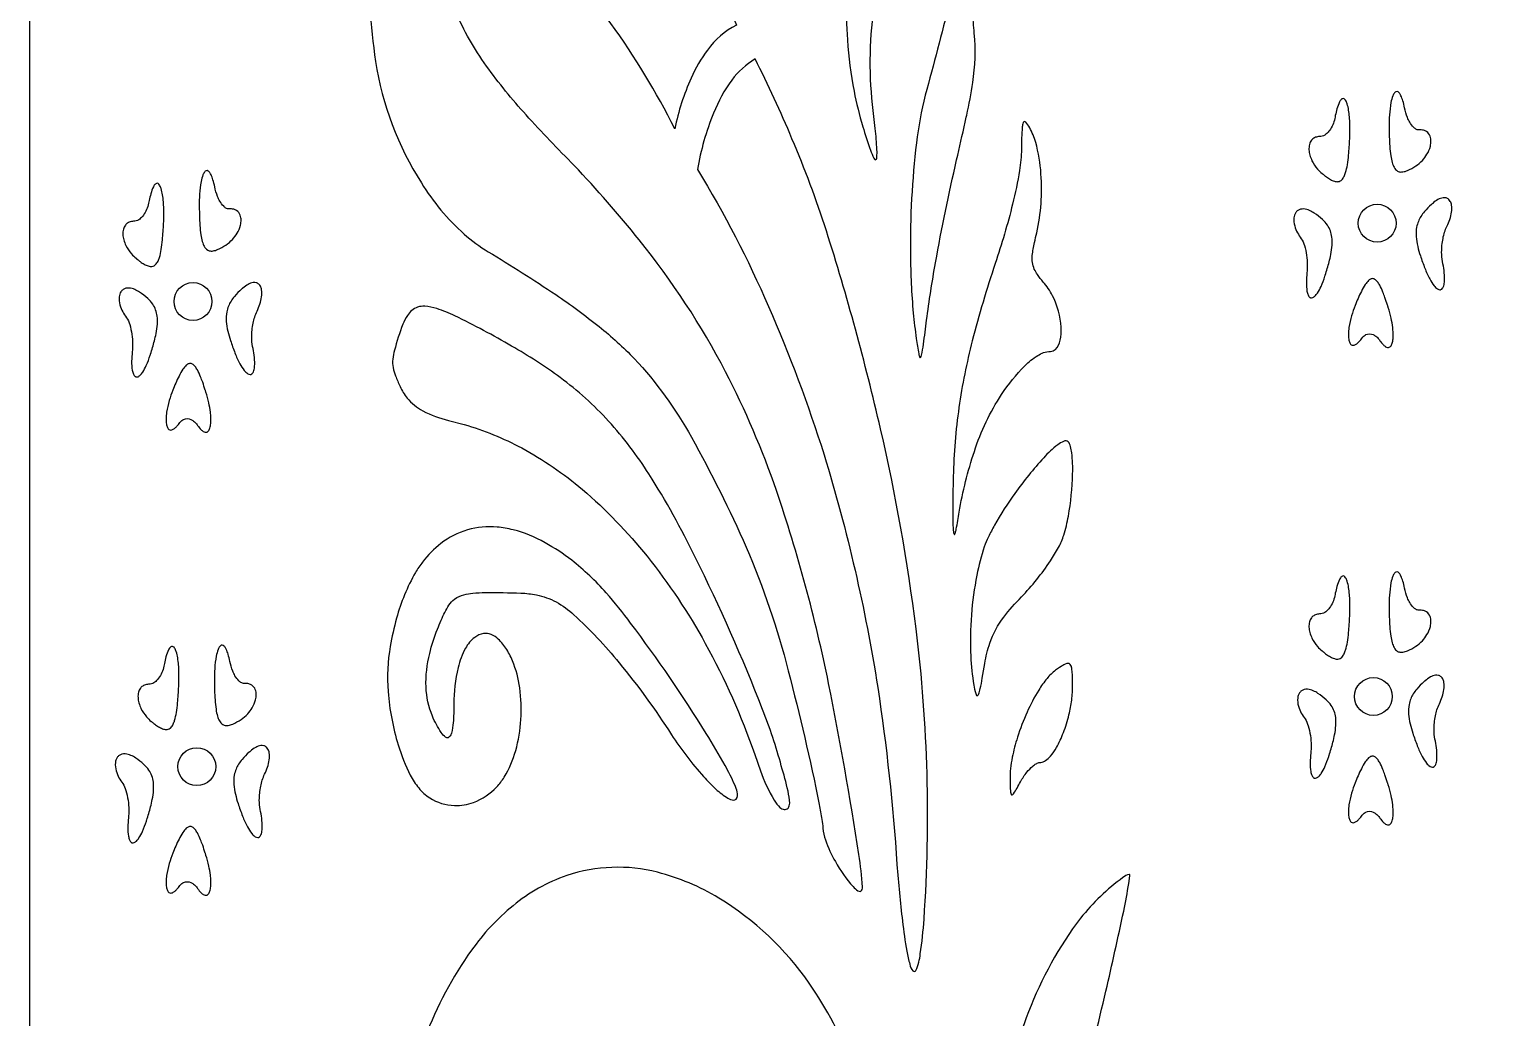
# Model space of a CAD drawing. Header units: millimetres. Extents: x 0 to 1000, y 0 to 2000.
# Drawn here: x 0 to 490, y 782.6 to 1111.4 of the extents above; entities that cross this region are included whole.
import ezdxf

# ---------------------------------------------------------------- set-up
doc = ezdxf.new("R2010")
doc.units = ezdxf.units.MM
doc.layers.add('Layer_1', color=70, linetype='Continuous')

msp = doc.modelspace()

# ---------------------------------------------------------------- linework, layer by layer
at = {"layer": 'Layer_1'}
msp.add_lwpolyline([(500, 0), (1000, 0), (1000, 2000), (500, 2000), (0, 2000), (0, 0)], close=True, dxfattribs=at)
for points in [[(144.06, 1189.39, -0.088895), (128.86, 1294.88, -0.031216), (133.04, 1336.38, -0.042227), (143.63, 1377.94, -0.039477), (155.32, 1404.41, -0.04925), (168.68, 1424.11, -0.028509), (175.97, 1431.86, -0.056392), (188.09, 1440.8), (188.31, 1440.37, 0.047523), (173.19, 1381.55, 0.042107), (168.32, 1316.17, 0.047214), (173.4, 1252.36, 0.051657), (186.7, 1202.71, 0.025078), (194.74, 1184.17, 0.028862), (204.05, 1167.91, -0.056942), (235.32, 1112.84, 0.113857), (225.66, 1104.51, 0.060058), (220.26, 1095.19, 0.0545), (214.81, 1078.33, 0.039583), (193.52, 1113.39, 0.029286), (178.72, 1131.44, -0.066303), (158.21, 1158.39, -0.047569)], [(311.96, 1082.81, 0.016955), (314, 1093.71, 0.058933), (314.51, 1110.09, 0.011971), (313.77, 1117.23, 0.002283), (310.9, 1138.79), (306.26, 1120.24, -0.004561), (298.17, 1089.51, 0.032105), (295.25, 1073.65, 0.032667), (293.24, 1036.49, 0.021549), (294.19, 1017, 0.012603), (295.2, 1008.48, 0.017823), (296, 1003.41, 0.042796), (296.33, 1002.24, 0.516301), (296.64, 1002.22, 0.076446), (296.92, 1002.96, 0.022077), (297.58, 1006.61, 0.005928), (298.64, 1014.61, -0.013446), (301.6, 1033.73, -0.012915), (308.61, 1067.93, 0.001934), (311.46, 1080.49, 0.000032)], [(241.51, 1101.6, 0.084716), (233.75, 1094.53, 0.059192), (227.72, 1083.52, 0.057053), (222.36, 1064.72, -0.034838), (246, 1019.19, -0.026552), (264.49, 969.86, -0.035383), (282.36, 892.43, -0.020903), (288.76, 833.51, 0.008513), (290.57, 814.67, 0.011248), (292.03, 804.67, 0.028578), (293.05, 800.32, 0.133304), (294.06, 798.11, 0.401487), (295.01, 798.16), (295.06, 798.24, 0.078294), (296.53, 803.81, 0.022584), (297.76, 815.34, 0.048834), (295.1, 911.96, 0.026342), (283.29, 978.46, 0.019817), (265.27, 1044.38, 0.022182), (253.82, 1075, 0.018339)], [(430.49, 1063.24, 0.042238), (430.69, 1063.08, 0.006861), (431.7, 1062.3, 0.031859), (433.03, 1061.44, 0.059579), (434.34, 1060.86, 0.103765), (435.54, 1060.72, 0.10879), (436.32, 1060.96, 0.056634), (436.79, 1061.3, 0.085792), (437.61, 1062.48, 0.04246), (438.09, 1063.73, 0.03427), (438.68, 1066.35, 0.017922), (439.08, 1069.56, 0.012139), (439.46, 1075.01, 0.020155), (439.51, 1079.93, 0.033254), (439.1, 1084.52, 0.036316), (438.62, 1086.61, 0.057031), (438.09, 1087.79, 0.099605), (437.64, 1088.26, 0.242127), (437.04, 1088.33, 0.078306), (436.73, 1088.12, 0.103568), (436.07, 1087.23, 0.051956), (435.2, 1084.91, 0.017994), (434.67, 1082.68, 0.003662), (434.48, 1081.72, -0.109523), (432.72, 1077.73, -0.050835), (431.82, 1076.73, -0.038069), (431.19, 1076.24, -0.144603), (429.42, 1075.73, 0.076481), (428.03, 1075.47, 0.095384), (426.96, 1074.75, 0.05498), (426.72, 1074.47, 0.097739), (426.07, 1073.11, 0.078518), (425.9, 1071.36, 0.058011), (426.2, 1069.54, 0.049878), (426.89, 1067.7, 0.067216), (428.77, 1064.88, 0.047121), (430.29, 1063.41, 0.038354)], [(452.59, 1078.4, 0.003253), (452.64, 1075.68, 0.008435), (452.79, 1072.48, 0.019316), (453.12, 1069.34, 0.031207), (453.6, 1067.06, 0.05063), (454.23, 1065.49, 0.053508), (454.72, 1064.79, 0.075922), (455.39, 1064.24, 0.064269), (455.87, 1064.04, 0.115785), (457.16, 1063.97, 0.064739), (458.7, 1064.43, 0.042017), (461.44, 1065.93, 0.058412), (463.66, 1067.79, 0.051084), (465.18, 1069.82, 0.076814), (466.3, 1072.5, 0.067461), (466.5, 1074.29, 0.028547), (466.44, 1075.01, 0.062626), (466.2, 1075.88, 0.154826), (465.03, 1077.37, 0.100811), (464.04, 1077.81, 0.072514), (462.49, 1077.94, -0.13496), (461.43, 1078.23, -0.075147), (460.72, 1078.8, -0.064024), (459.43, 1080.5, -0.037081), (458.68, 1082.06, -0.048426), (457.74, 1085.29, 0.023121), (457.14, 1087.64, 0.047414), (456.5, 1089.3, 0.021174), (456.23, 1089.82, 0.037552), (455.99, 1090.16, 0.08105), (455.54, 1090.56, 0.234329), (454.85, 1090.63, 0.124177), (454.39, 1090.28, 0.076339), (453.81, 1089.23, 0.045949), (453.19, 1087.03, 0.031898), (452.69, 1082.91, 0.01947), (452.58, 1078.86, 0.000845)], [(307.63, 943.83, 0.124312), (307.77, 943.38, 0.480323), (308.01, 943.44, -0.043079), (308.2, 943.96, 0.037132), (308.49, 945.09, 0.013434), (309.45, 950.76, -0.036436), (314.52, 970.95, -0.068786), (323.59, 989.95, -0.046813), (331.3, 999.44, -0.053022), (335.62, 1002.87, -0.042651), (337.55, 1003.84, -0.088769), (339.84, 1004.24, 0.140243), (341.49, 1004.89, 0.146086), (343.11, 1007.93, 0.071069), (343.41, 1012.25, 0.101033), (340.56, 1022.78, 0.061538), (337.44, 1027.32, -0.01615), (335.53, 1029.78, -0.039577), (334.48, 1031.58, -0.125126), (333.8, 1036.12, -0.028856), (334.55, 1040.47, -0.007082), (335.3, 1043.71, 0.072729), (336.69, 1063.27, 0.052752), (334.93, 1073.78, 0.050375), (332.96, 1078.64, 0.043201), (331.67, 1080.51, 0.140811), (331.22, 1080.73, 0.225133), (330.77, 1080.36, 0.045999), (330.44, 1078.91, 0.019925), (330.2, 1071.59, -0.03502), (329.56, 1064.42, -0.023706), (327.25, 1053.23, -0.019938), (321.45, 1033.46, 0.017567), (313.83, 1007.75, 0.027422), (309.39, 985.6, 0.030455), (307.5, 962.67, 0.005643), (307.34, 950.71, 0.006676), (307.41, 946.22, 0.018015), (307.56, 944.24, -0.002599)], [(56.53, 1052.11, 0.003253), (56.58, 1049.39, 0.008435), (56.73, 1046.18, 0.019316), (57.06, 1043.04, 0.031207), (57.54, 1040.77, 0.05063), (58.17, 1039.2, 0.053508), (58.66, 1038.5, 0.075922), (59.33, 1037.95, 0.064269), (59.81, 1037.75, 0.115785), (61.1, 1037.68, 0.064739), (62.64, 1038.14, 0.042017), (65.38, 1039.63, 0.058412), (67.6, 1041.5, 0.051084), (69.12, 1043.53, 0.076814), (70.24, 1046.21, 0.067461), (70.44, 1047.99, 0.028547), (70.38, 1048.71, 0.062626), (70.14, 1049.59, 0.154826), (68.97, 1051.07, 0.100811), (67.98, 1051.51, 0.072514), (66.43, 1051.64, -0.13496), (65.37, 1051.94, -0.075147), (64.66, 1052.51, -0.064024), (63.37, 1054.21, -0.037081), (62.62, 1055.77, -0.048426), (61.68, 1058.99, 0.023121), (61.08, 1061.35, 0.047414), (60.44, 1063.01, 0.021174), (60.17, 1063.52, 0.037552), (59.93, 1063.87, 0.08105), (59.48, 1064.26, 0.234329), (58.79, 1064.33, 0.124177), (58.33, 1063.98, 0.076339), (57.75, 1062.94, 0.045949), (57.13, 1060.73, 0.031898), (56.63, 1056.61, 0.01947), (56.52, 1052.56, 0.000845)], [(35.69, 1035.04, 0.042238), (35.89, 1034.88, 0.006861), (36.9, 1034.1, 0.031859), (38.23, 1033.24, 0.059579), (39.54, 1032.66, 0.103765), (40.74, 1032.52, 0.10879), (41.52, 1032.76, 0.056634), (41.99, 1033.1, 0.085792), (42.81, 1034.28, 0.04246), (43.29, 1035.52, 0.03427), (43.88, 1038.14, 0.017922), (44.28, 1041.36, 0.012139), (44.66, 1046.81, 0.020155), (44.71, 1051.73, 0.033254), (44.3, 1056.32, 0.036316), (43.82, 1058.41, 0.057031), (43.29, 1059.59, 0.099605), (42.84, 1060.06, 0.242127), (42.24, 1060.13, 0.078306), (41.93, 1059.92, 0.103568), (41.27, 1059.03, 0.051956), (40.4, 1056.71, 0.017994), (39.87, 1054.48, 0.003662), (39.68, 1053.52, -0.109523), (37.92, 1049.53, -0.050835), (37.02, 1048.53, -0.038069), (36.39, 1048.04, -0.144603), (34.63, 1047.53, 0.076481), (33.24, 1047.26, 0.095384), (32.16, 1046.55, 0.05498), (31.92, 1046.27, 0.097739), (31.27, 1044.9, 0.078518), (31.1, 1043.16, 0.058011), (31.4, 1041.34, 0.049878), (32.09, 1039.5, 0.067216), (33.97, 1036.68, 0.047121), (35.49, 1035.21, 0.038354)], [(466.88, 1053.32, 0.038793), (466.68, 1053.15, 0.04078), (464.31, 1050.74, 0.032761), (463.15, 1049.15, 0.038108), (462.31, 1047.51, 0.047017), (461.73, 1045.55, 0.063371), (461.59, 1042.44, 0.04056), (462.1, 1039.18, 0.021983), (462.98, 1036.08, 0.015639), (464.48, 1031.91, 0.032929), (466.1, 1028.33, 0.052371), (467.57, 1026.07, 0.021125), (468.04, 1025.55, 0.056068), (468.72, 1025.02, 0.156078), (469.51, 1024.76, 0.103074), (469.74, 1024.79, 0.164159), (470.36, 1025.24, 0.060745), (470.6, 1025.66, 0.057886), (470.85, 1026.45, 0.049936), (471.03, 1028.09, 0.039473), (470.85, 1031.18, 0.018341), (470.34, 1034.1, -0.049266), (470.06, 1037.21, -0.049633), (470.51, 1041.82, -0.06804), (471.81, 1045.85, 0.02813), (472.77, 1048.18, 0.041221), (473.35, 1050.58, 0.07491), (473.35, 1052.92, 0.080987), (472.94, 1054.15, 0.072835), (472.45, 1054.79, 0.118953), (471.51, 1055.3, 0.098647), (470.55, 1055.34, 0.094901), (468.84, 1054.75, 0.056161), (467.08, 1053.5, 0.035978)], [(431.32, 1029.64, 0.014943), (432.61, 1034.01, 0.014021), (433.17, 1036.49, 0.029729), (433.59, 1039.56, 0.046587), (433.53, 1042.24, 0.120005), (432.04, 1046.25, 0.056393), (430.38, 1048.15, 0.041882), (427.64, 1050.26, 0.050278), (426.08, 1051.12, 0.024175), (425.18, 1051.45, 0.12611), (423.08, 1051.53, 0.083956), (422.16, 1051.12, 0.088266), (421.47, 1050.4, 0.107088), (420.88, 1048.73, 0.098044), (421.15, 1045.98, 0.057263), (422.08, 1043.7, 0.03503), (423.32, 1041.74, -0.074013), (424.39, 1039.47, -0.069886), (425.35, 1032.91, -0.025838), (425.23, 1030.39, 0.020619), (425.03, 1027.23, 0.045193), (425.24, 1024.23, 0.053308), (425.61, 1023.01, 0.040728), (425.84, 1022.56, 0.084113), (426.19, 1022.2, 0.055747), (426.39, 1022.08, 0.188251), (427.18, 1022.12, 0.078057), (427.9, 1022.64, 0.060364), (428.71, 1023.65, 0.039837), (429.91, 1025.85, 0.028039), (431.2, 1029.26, 0.000156)], [(40.31, 1003.35, 0.014943), (41.59, 1007.71, 0.014021), (42.16, 1010.19, 0.029729), (42.58, 1013.27, 0.046587), (42.51, 1015.94, 0.120005), (41.02, 1019.96, 0.056393), (39.36, 1021.85, 0.041882), (36.62, 1023.97, 0.050278), (35.06, 1024.83, 0.024175), (34.16, 1025.16, 0.12611), (32.06, 1025.24, 0.083956), (31.15, 1024.82, 0.088266), (30.45, 1024.1, 0.107088), (29.87, 1022.44, 0.098044), (30.13, 1019.69, 0.057263), (31.06, 1017.41, 0.03503), (32.31, 1015.45, -0.074013), (33.37, 1013.18, -0.069886), (34.33, 1006.62, -0.025838), (34.21, 1004.1, 0.020619), (34.02, 1000.94, 0.045193), (34.22, 997.94, 0.053308), (34.59, 996.71, 0.040728), (34.83, 996.27, 0.084113), (35.17, 995.9, 0.055747), (35.37, 995.79, 0.188251), (36.16, 995.83, 0.078057), (36.89, 996.35, 0.060364), (37.69, 997.35, 0.039837), (38.89, 999.56, 0.028039), (40.18, 1002.97, 0.000156)], [(70.82, 1025.12, 0.038793), (70.62, 1024.95, 0.04078), (68.25, 1022.54, 0.032761), (67.09, 1020.95, 0.038108), (66.25, 1019.31, 0.047017), (65.67, 1017.35, 0.063371), (65.53, 1014.24, 0.04056), (66.04, 1010.98, 0.021983), (66.92, 1007.88, 0.015639), (68.42, 1003.71, 0.032929), (70.04, 1000.13, 0.052371), (71.51, 997.87, 0.021125), (71.98, 997.35, 0.056068), (72.66, 996.82, 0.156078), (73.45, 996.56, 0.103074), (73.68, 996.59, 0.164159), (74.3, 997.04, 0.060745), (74.54, 997.46, 0.057886), (74.79, 998.25, 0.049936), (74.97, 999.89, 0.039473), (74.79, 1002.98, 0.018341), (74.28, 1005.9, -0.049266), (74, 1009.01, -0.049633), (74.46, 1013.62, -0.06804), (75.75, 1017.65, 0.02813), (76.71, 1019.98, 0.041221), (77.29, 1022.38, 0.07491), (77.29, 1024.72, 0.080987), (76.88, 1025.95, 0.072835), (76.39, 1026.59, 0.118953), (75.45, 1027.1, 0.098647), (74.49, 1027.14, 0.094901), (72.78, 1026.55, 0.056161), (71.02, 1025.3, 0.035978)], [(452.18, 1019.21, 0.018198), (452.06, 1019.59, 0.009426), (451.2, 1022.16, 0.006986), (450.51, 1023.99, 0.028038), (449.44, 1026.27, 0.040802), (448.67, 1027.44, 0.06597), (448.06, 1028.06, 0.060097), (447.58, 1028.34, 0.187513), (446.55, 1028.35, 0.089629), (445.76, 1027.85, 0.064209), (444.63, 1026.49, 0.03148), (443.33, 1024.21, 0.022134), (441.23, 1019.51, 0.022417), (440.07, 1016.12, 0.032786), (439.21, 1012.17, 0.027092), (439.02, 1010.09, 0.042974), (439.13, 1008.26, 0.058106), (439.45, 1007.14, 0.073107), (439.74, 1006.67, 0.115381), (440.24, 1006.33, 0.167601), (440.91, 1006.32, 0.076347), (441.86, 1006.81, 0.041617), (442.53, 1007.43, 0.032451), (443.65, 1008.78, -0.062906), (444.3, 1009.47, -0.056526), (444.83, 1009.81, -0.214059), (447.28, 1009.82, -0.066513), (448.19, 1009.26, -0.059512), (449.15, 1008.3, -0.020836), (449.52, 1007.8, 0.043382), (450.68, 1006.39, 0.06787), (451.41, 1005.8, 0.065483), (452.01, 1005.55, 0.148657), (452.64, 1005.61, 0.086911), (453.05, 1005.88, 0.100363), (453.61, 1006.94, 0.047874), (453.88, 1008.42, 0.031549), (453.92, 1010.46, 0.016758), (453.78, 1012.19, 0.025933), (453.25, 1015.28, 0.024379), (452.3, 1018.83, 0.016674)], [(176.7, 995.51, 0.028172), (160.51, 1006, 0.019126), (141.63, 1016.06, 0.030736), (135.57, 1018.49, 0.061979), (131.58, 1019.27, 0.076566), (129.19, 1019.01, 0.149616), (125.79, 1016.17, 0.061184), (124.27, 1013.25, 0.025007), (121.49, 1004.6, 0.037617), (120.93, 1001.7, 0.124152), (121.84, 996.1, 0.021391), (123.38, 992.57, 0.064071), (125.69, 988.71, 0.091511), (130.95, 984.43, 0.050583), (139.47, 981.24), (144.67, 979.93, -0.052483), (163.85, 972.1, -0.051318), (184.05, 958.31, -0.047784), (205.56, 936.05, -0.043288), (224.96, 907.1, -0.041176), (241.44, 870.11), (243.29, 864.71, 0.048848), (247.91, 854.93, 0.047103), (249.82, 852.44, 0.17472), (251.23, 851.84, 0.197656), (252.55, 852.26, 0.157063), (253.05, 853.94, 0.050484), (252.49, 857.91, 0.015228), (250.27, 866.33, 0.028074), (244.03, 885.07, 0.022932), (221.6, 935.73, 0.028921), (206.19, 963.45, 0.043429), (192.77, 981.03, 0.049056)], [(58.64, 991.01, 0.018198), (58.52, 991.39, 0.009426), (57.66, 993.96, 0.006986), (56.97, 995.78, 0.028038), (55.9, 998.07, 0.040802), (55.13, 999.24, 0.06597), (54.52, 999.86, 0.060097), (54.04, 1000.14, 0.187513), (53.01, 1000.15, 0.089629), (52.22, 999.65, 0.064209), (51.09, 998.29, 0.03148), (49.79, 996.01, 0.022134), (47.69, 991.31, 0.022417), (46.53, 987.92, 0.032786), (45.67, 983.97, 0.027092), (45.49, 981.89, 0.042974), (45.59, 980.06, 0.058106), (45.91, 978.94, 0.073107), (46.2, 978.47, 0.115381), (46.7, 978.13, 0.167601), (47.37, 978.12, 0.076347), (48.32, 978.61, 0.041617), (48.99, 979.22, 0.032451), (50.11, 980.57, -0.062906), (50.77, 981.27, -0.056526), (51.29, 981.6, -0.214059), (53.74, 981.61, -0.066513), (54.65, 981.06, -0.059512), (55.61, 980.1, -0.020836), (55.98, 979.6, 0.043382), (57.14, 978.19, 0.06787), (57.87, 977.6, 0.065483), (58.47, 977.34, 0.148657), (59.11, 977.4, 0.086911), (59.51, 977.68, 0.100363), (60.07, 978.73, 0.047874), (60.34, 980.22, 0.031549), (60.38, 982.26, 0.016758), (60.24, 983.99, 0.025933), (59.71, 987.08, 0.024379), (58.76, 990.63, 0.016674)], [(315.63, 889.75, 0.099363), (315.89, 890.13, 0.039409), (316.48, 892.04, 0.012496), (317.16, 895.46), (317.98, 900.42, -0.039032), (319.67, 907.17, -0.075794), (324.31, 915.85, -0.030996), (330.19, 922.53, 0.042711), (339.83, 934.54, 0.02174), (342.56, 939.03, 0.052041), (344.29, 943.13, 0.032532), (345.8, 949.41, 0.038565), (347.22, 963.46, 0.039586), (346.94, 970.5, 0.033062), (346.53, 972.55, 0.02844), (346.23, 973.43, 0.066262), (345.79, 974.15, 0.227971), (345.05, 974.47, 0.108325), (344.21, 974.31, 0.064805), (342.26, 973.18, 0.039865), (337.59, 968.84, 0.031157), (328.02, 957, 0.027816), (321.25, 946.42, 0.015308), (319.2, 942.49, 0.021255), (317.82, 939.24, 0.031885), (315.34, 929.78, 0.03028), (313.54, 916.56, 0.03181), (313.32, 902.78, 0.032804), (314.34, 893.23, 0.039705), (314.97, 890.42, 0.075112), (315.28, 889.79, 0.367567)], [(137.09, 914.85, -0.051751), (139.61, 919.82, -0.076729), (141.48, 921.83, -0.095845), (144.64, 923.28, -0.044969), (147.58, 923.76, -0.022428), (151.79, 923.98, -0.012846), (163.57, 923.83, -0.027166), (168.76, 923.25, -0.071101), (175.31, 920.87, -0.060079), (181.2, 916.59, -0.036543), (196.26, 900.66, -0.029172), (213.71, 876.71, 0.040246), (224.4, 862.76, 0.01904), (228.48, 858.6, 0.04551), (232.5, 855.53, 0.099402), (234.37, 854.91, 0.158716), (235.25, 855.2, 0.221257), (235.59, 857.64, 0.051027), (234.77, 859.98, 0.025785), (231.53, 866.46, 0.015103), (225.29, 877.05, 0.023387), (200.12, 913.79, 0.019463), (191.97, 923.91, 0.046433), (180.49, 934.74, 0.039185), (171.61, 940.58, 0.067294), (161.04, 944.87, 0.038342), (155.72, 945.78, 0.092447), (145.79, 944.84, 0.097313), (136.95, 940.29, 0.066386), (130.88, 934.15, 0.024804), (128.47, 930.65, 0.061841), (122.18, 915.46, 0.02726), (120.11, 906.1, 0.066263), (119.38, 891.02, 0.054411), (122.73, 873.32, 0.040599), (126.78, 863.25, 0.053413), (129.59, 858.98, 0.079736), (133.23, 855.65, 0.131927), (141.49, 853.13, 0.089845), (147.82, 854.19, 0.113818), (155.53, 859.34, 0.047568), (158.05, 862.58, 0.063842), (161.85, 871.4, 0.10148), (163.19, 892.29, 0.066353), (160.79, 901.26, 0.049759), (158.57, 905.52, 0.066878), (155.6, 908.88, 0.106298), (152.98, 910.23, 0.087474), (151.1, 910.38, 0.102805), (148.2, 909.09, 0.108976), (145.14, 905.45, 0.068351), (142.68, 899.02, 0.058803), (141.26, 886.86, -0.019632), (141.05, 880.69, -0.049481), (140.46, 877.24, -0.091538), (139.89, 876.05, -0.136083), (139.35, 875.68, -0.207629), (138.52, 875.84, -0.088988), (137.04, 877.39, -0.0404), (134.12, 882.86, -0.08375), (132.01, 892.58, -0.070909), (133.23, 903.74, -0.037616), (135.82, 911.78, -0.006431), (137.06, 914.79, 0.002157)], [(430.49, 904.38, 0.042238), (430.69, 904.22, 0.006861), (431.7, 903.44, 0.031859), (433.03, 902.58, 0.059579), (434.34, 902, 0.103765), (435.54, 901.86, 0.10879), (436.32, 902.1, 0.056634), (436.79, 902.44, 0.085792), (437.61, 903.63, 0.04246), (438.09, 904.87, 0.03427), (438.68, 907.49, 0.017922), (439.08, 910.7, 0.012139), (439.46, 916.16, 0.020155), (439.51, 921.07, 0.033254), (439.1, 925.66, 0.036316), (438.62, 927.76, 0.057031), (438.09, 928.93, 0.099605), (437.64, 929.4, 0.242127), (437.04, 929.47, 0.078306), (436.73, 929.26, 0.103568), (436.07, 928.37, 0.051956), (435.2, 926.05, 0.017994), (434.67, 923.83, 0.003662), (434.48, 922.86, -0.109523), (432.72, 918.87, -0.050835), (431.82, 917.87, -0.038069), (431.19, 917.39, -0.144603), (429.42, 916.87, 0.076481), (428.03, 916.61, 0.095384), (426.96, 915.89, 0.05498), (426.72, 915.61, 0.097739), (426.07, 914.25, 0.078518), (425.9, 912.51, 0.058011), (426.2, 910.68, 0.049878), (426.89, 908.84, 0.067216), (428.77, 906.02, 0.047121), (430.29, 904.55, 0.038354)], [(452.59, 918.59, 0.003253), (452.64, 915.87, 0.008435), (452.79, 912.66, 0.019316), (453.12, 909.52, 0.031207), (453.6, 907.25, 0.05063), (454.23, 905.68, 0.053508), (454.72, 904.98, 0.075922), (455.39, 904.43, 0.064269), (455.87, 904.23, 0.115785), (457.16, 904.16, 0.064739), (458.7, 904.62, 0.042017), (461.44, 906.11, 0.058412), (463.66, 907.98, 0.051084), (465.18, 910.01, 0.076814), (466.3, 912.69, 0.067461), (466.5, 914.47, 0.028547), (466.44, 915.2, 0.062626), (466.2, 916.07, 0.154826), (465.03, 917.55, 0.100811), (464.04, 918, 0.072514), (462.49, 918.13, -0.13496), (461.43, 918.42, -0.075147), (460.72, 918.99, -0.064024), (459.43, 920.69, -0.037081), (458.68, 922.25, -0.048426), (457.74, 925.48, 0.023121), (457.14, 927.83, 0.047414), (456.5, 929.49, 0.021174), (456.23, 930.01, 0.037552), (455.99, 930.35, 0.08105), (455.54, 930.75, 0.234329), (454.85, 930.82, 0.124177), (454.39, 930.46, 0.076339), (453.81, 929.42, 0.045949), (453.19, 927.22, 0.031898), (452.69, 923.1, 0.01947), (452.58, 919.04, 0.000845)], [(40.73, 880.97, 0.042238), (40.93, 880.8, 0.006861), (41.94, 880.03, 0.031859), (43.27, 879.17, 0.059579), (44.59, 878.58, 0.103765), (45.79, 878.44, 0.10879), (46.56, 878.69, 0.056634), (47.04, 879.03, 0.085792), (47.85, 880.21, 0.04246), (48.33, 881.45, 0.03427), (48.92, 884.07, 0.017922), (49.33, 887.28, 0.012139), (49.7, 892.74, 0.020155), (49.75, 897.66, 0.033254), (49.35, 902.25, 0.036316), (48.86, 904.34, 0.057031), (48.33, 905.52, 0.099605), (47.88, 905.98, 0.242127), (47.28, 906.06, 0.078306), (46.97, 905.85, 0.103568), (46.31, 904.96, 0.051956), (45.44, 902.64, 0.017994), (44.92, 900.41, 0.003662), (44.73, 899.45, -0.109523), (42.97, 895.46, -0.050835), (42.06, 894.45, -0.038069), (41.43, 893.97, -0.144603), (39.67, 893.46, 0.076481), (38.28, 893.19, 0.095384), (37.2, 892.47, 0.05498), (36.96, 892.2, 0.097739), (36.31, 890.83, 0.078518), (36.14, 889.09, 0.058011), (36.44, 887.26, 0.049878), (37.13, 885.42, 0.067216), (39.01, 882.61, 0.047121), (40.53, 881.13, 0.038354)], [(61.57, 894.22, 0.003253), (61.62, 891.5, 0.008435), (61.78, 888.3, 0.019316), (62.11, 885.15, 0.031207), (62.58, 882.88, 0.05063), (63.21, 881.31, 0.053508), (63.7, 880.61, 0.075922), (64.37, 880.06, 0.064269), (64.85, 879.86, 0.115785), (66.14, 879.79, 0.064739), (67.68, 880.25, 0.042017), (70.42, 881.74, 0.058412), (72.64, 883.61, 0.051084), (74.16, 885.64, 0.076814), (75.28, 888.32, 0.067461), (75.48, 890.1, 0.028547), (75.43, 890.83, 0.062626), (75.18, 891.7, 0.154826), (74.02, 893.18, 0.100811), (73.02, 893.63, 0.072514), (71.48, 893.76, -0.13496), (70.41, 894.05, -0.075147), (69.7, 894.62, -0.064024), (68.42, 896.32, -0.037081), (67.67, 897.88, -0.048426), (66.72, 901.11, 0.023121), (66.12, 903.46, 0.047414), (65.48, 905.12, 0.021174), (65.21, 905.64, 0.037552), (64.97, 905.98, 0.08105), (64.52, 906.38, 0.234329), (63.83, 906.45, 0.124177), (63.37, 906.09, 0.076339), (62.79, 905.05, 0.045949), (62.17, 902.85, 0.031898), (61.67, 898.73, 0.01947), (61.57, 894.68, 0.000845)], [(326.42, 861.83, 0.012556), (326.48, 858.73, 0.017986), (326.57, 857.63, 0.043874), (326.73, 856.92, 0.120712), (326.9, 856.7, 0.224741), (327.09, 856.67, 0.101876), (327.57, 857.07, 0.037318), (328.76, 858.95, 0.006924), (329.87, 861.01, -0.04594), (332.02, 864.23, -0.043111), (333.97, 866.23, -0.05003), (335.11, 867.02, -0.059055), (335.45, 867.2, -0.114925), (336.63, 867.47, 0.123252), (338.2, 868.06, 0.07371), (339.9, 869.6, 0.049402), (341.83, 872.4, 0.039947), (344.16, 877.38, 0.030619), (346.01, 883.32, 0.026329), (346.91, 888.24, 0.033432), (347.2, 893.24, 0.007575), (347.16, 896.33, 0.022318), (347.01, 898.31, 0.032552), (346.8, 899.38, 0.073788), (346.45, 900.08, 0.212984), (345.73, 900.44, 0.08314), (344.8, 900.22, 0.041972), (343.07, 899.21), (342.88, 899.09), (341.55, 898.15, 0.059226), (338.7, 895.39, 0.036485), (335.95, 891.53, 0.033781), (332.05, 884.16, 0.028371), (328.87, 875.87, 0.027272), (327.13, 869.17, 0.022905), (326.56, 865.41, 0.026795)], [(432.58, 869.83, 0.014943), (433.87, 874.2, 0.014021), (434.44, 876.67, 0.029729), (434.85, 879.75, 0.046587), (434.79, 882.43, 0.120005), (433.3, 886.44, 0.056393), (431.64, 888.34, 0.041882), (428.9, 890.45, 0.050278), (427.34, 891.31, 0.024175), (426.44, 891.64, 0.12611), (424.34, 891.72, 0.083956), (423.42, 891.31, 0.088266), (422.73, 890.59, 0.107088), (422.14, 888.92, 0.098044), (422.41, 886.17, 0.057263), (423.34, 883.89, 0.03503), (424.58, 881.93, -0.074013), (425.65, 879.66, -0.069886), (426.61, 873.1, -0.025838), (426.49, 870.58, 0.020619), (426.29, 867.42, 0.045193), (426.5, 864.42, 0.053308), (426.87, 863.2, 0.040728), (427.1, 862.75, 0.084113), (427.45, 862.39, 0.055747), (427.65, 862.27, 0.188251), (428.44, 862.31, 0.078057), (429.16, 862.83, 0.060364), (429.97, 863.84, 0.039837), (431.17, 866.04, 0.028039), (432.46, 869.45, 0.000156)], [(464.36, 894.46, 0.038793), (464.16, 894.29, 0.04078), (461.79, 891.88, 0.032761), (460.62, 890.29, 0.038108), (459.78, 888.66, 0.047017), (459.21, 886.7, 0.063371), (459.07, 883.58, 0.04056), (459.58, 880.32, 0.021983), (460.45, 877.22, 0.015639), (461.95, 873.05, 0.032929), (463.58, 869.47, 0.052371), (465.05, 867.21, 0.021125), (465.52, 866.7, 0.056068), (466.19, 866.16, 0.156078), (466.99, 865.9, 0.103074), (467.22, 865.94, 0.164159), (467.84, 866.38, 0.060745), (468.08, 866.8, 0.057886), (468.33, 867.59, 0.049936), (468.51, 869.24, 0.039473), (468.33, 872.32, 0.018341), (467.82, 875.25, -0.049266), (467.53, 878.35, -0.049633), (467.99, 882.96, -0.06804), (469.29, 886.99, 0.02813), (470.25, 889.32, 0.041221), (470.83, 891.72, 0.07491), (470.83, 894.06, 0.080987), (470.42, 895.29, 0.072835), (469.93, 895.94, 0.118953), (468.99, 896.44, 0.098647), (468.02, 896.48, 0.094901), (466.32, 895.9, 0.056161), (464.56, 894.64, 0.035978)], [(73.34, 871.05, 0.038793), (73.14, 870.87, 0.04078), (70.77, 868.47, 0.032761), (69.61, 866.87, 0.038108), (68.77, 865.24, 0.047017), (68.19, 863.28, 0.063371), (68.05, 860.16, 0.04056), (68.56, 856.9, 0.021983), (69.44, 853.81, 0.015639), (70.94, 849.63, 0.032929), (72.56, 846.05, 0.052371), (74.04, 843.8, 0.021125), (74.5, 843.28, 0.056068), (75.18, 842.75, 0.156078), (75.98, 842.49, 0.103074), (76.2, 842.52, 0.164159), (76.82, 842.97, 0.060745), (77.06, 843.38, 0.057886), (77.31, 844.17, 0.049936), (77.49, 845.82, 0.039473), (77.31, 848.9, 0.018341), (76.81, 851.83, -0.049266), (76.52, 854.94, -0.049633), (76.98, 859.55, -0.06804), (78.28, 863.58, 0.02813), (79.24, 865.91, 0.041221), (79.81, 868.31, 0.07491), (79.81, 870.64, 0.080987), (79.4, 871.88, 0.072835), (78.91, 872.52, 0.118953), (77.97, 873.03, 0.098647), (77.01, 873.07, 0.094901), (75.3, 872.48, 0.056161), (73.54, 871.23, 0.035978)], [(39.05, 848.32, 0.014943), (40.33, 852.69, 0.014021), (40.9, 855.17, 0.029729), (41.31, 858.24, 0.046587), (41.25, 860.92, 0.120005), (39.76, 864.93, 0.056393), (38.1, 866.83, 0.041882), (35.36, 868.94, 0.050278), (33.8, 869.8, 0.024175), (32.9, 870.13, 0.12611), (30.8, 870.21, 0.083956), (29.89, 869.8, 0.088266), (29.19, 869.08, 0.107088), (28.61, 867.41, 0.098044), (28.87, 864.66, 0.057263), (29.8, 862.38, 0.03503), (31.05, 860.42, -0.074013), (32.11, 858.15, -0.069886), (33.07, 851.59, -0.025838), (32.95, 849.07, 0.020619), (32.76, 845.91, 0.045193), (32.96, 842.91, 0.053308), (33.33, 841.69, 0.040728), (33.57, 841.24, 0.084113), (33.91, 840.88, 0.055747), (34.11, 840.76, 0.188251), (34.9, 840.8, 0.078057), (35.62, 841.32, 0.060364), (36.43, 842.33, 0.039837), (37.63, 844.53, 0.028039), (38.92, 847.94, 0.000156)], [(452.18, 860.36, 0.018198), (452.06, 860.73, 0.009426), (451.2, 863.31, 0.006986), (450.51, 865.13, 0.028038), (449.44, 867.41, 0.040802), (448.67, 868.58, 0.06597), (448.06, 869.2, 0.060097), (447.58, 869.48, 0.187513), (446.55, 869.49, 0.089629), (445.76, 868.99, 0.064209), (444.63, 867.63, 0.03148), (443.33, 865.35, 0.022134), (441.23, 860.65, 0.022417), (440.07, 857.26, 0.032786), (439.21, 853.31, 0.027092), (439.02, 851.23, 0.042974), (439.13, 849.4, 0.058106), (439.45, 848.29, 0.073107), (439.74, 847.81, 0.115381), (440.24, 847.47, 0.167601), (440.91, 847.46, 0.076347), (441.86, 847.95, 0.041617), (442.53, 848.57, 0.032451), (443.65, 849.92, -0.062906), (444.3, 850.61, -0.056526), (444.83, 850.95, -0.214059), (447.28, 850.96, -0.066513), (448.19, 850.41, -0.059512), (449.15, 849.45, -0.020836), (449.52, 848.95, 0.043382), (450.68, 847.53, 0.06787), (451.41, 846.94, 0.065483), (452.01, 846.69, 0.148657), (452.64, 846.75, 0.086911), (453.05, 847.02, 0.100363), (453.61, 848.08, 0.047874), (453.88, 849.56, 0.031549), (453.92, 851.6, 0.016758), (453.78, 853.33, 0.025933), (453.25, 856.42, 0.024379), (452.3, 859.98, 0.016674)], [(58.64, 836.94, 0.018198), (58.52, 837.32, 0.009426), (57.66, 839.89, 0.006986), (56.97, 841.71, 0.028038), (55.9, 844, 0.040802), (55.13, 845.17, 0.06597), (54.52, 845.79, 0.060097), (54.04, 846.07, 0.187513), (53.01, 846.07, 0.089629), (52.22, 845.58, 0.064209), (51.09, 844.21, 0.03148), (49.79, 841.93, 0.022134), (47.69, 837.24, 0.022417), (46.53, 833.85, 0.032786), (45.67, 829.9, 0.027092), (45.49, 827.81, 0.042974), (45.59, 825.99, 0.058106), (45.91, 824.87, 0.073107), (46.2, 824.4, 0.115381), (46.7, 824.06, 0.167601), (47.37, 824.04, 0.076347), (48.32, 824.54, 0.041617), (48.99, 825.15, 0.032451), (50.11, 826.5, -0.062906), (50.77, 827.2, -0.056526), (51.29, 827.53, -0.214059), (53.74, 827.54, -0.066513), (54.65, 826.99, -0.059512), (55.61, 826.03, -0.020836), (55.98, 825.53, 0.043382), (57.14, 824.12, 0.06787), (57.87, 823.53, 0.065483), (58.47, 823.27, 0.148657), (59.11, 823.33, 0.086911), (59.51, 823.61, 0.100363), (60.07, 824.66, 0.047874), (60.34, 826.14, 0.031549), (60.38, 828.19, 0.016758), (60.24, 829.91, 0.025933), (59.71, 833.01, 0.024379), (58.76, 836.56, 0.016674)]]:
    msp.add_lwpolyline(points, format="xyb", close=True, dxfattribs=at)
for points in [[(116.47, 1173.15, 0.080229), (115.2, 1100.68, 0.102831), (130.45, 1060.31, 0.071296), (144.7, 1043.27, 0.04584), (152.71, 1037.4, -0.01168), (175.2, 1023.12, -0.019692), (189.67, 1012.47, -0.029469), (201.33, 1001.84, -0.061005), (220.35, 975.67, -0.022612), (238.58, 939.08, -0.038622), (252.59, 897.98, -0.013231), (262.9, 853.48, -0.007803), (263.77, 848.5, -0.036173), (264.09, 845.6, 0.070069), (264.98, 841.67, 0.053249), (268.26, 834.46, 0.057928), (274.16, 826.14, 0.053233), (275.72, 824.79, 0.150111), (276.66, 824.52, 0.230429), (277.3, 826.02, 0.025282), (276.07, 836.8, 0.012354), (266.01, 893.77, 0.031877), (248.65, 957.92, 0.035818), (231.73, 997.46, 0.049363), (202.94, 1041.33, 0.020331), (181.33, 1066.1, -0.011742), (165.3, 1082.94, -0.027742), (152.14, 1099.17, -0.051947), (141.74, 1117.44, -0.030212)], [(271.8, 1122.33, 0.01475), (272.28, 1107.89, 0.03331), (274.48, 1090.81, 0.023885), (277.4, 1079.01, 0.015132), (279.92, 1071.16, 0.029052), (281.06, 1068.54, 0.079161), (281.51, 1068, 0.334412), (281.92, 1068.23, 0.088459), (282.07, 1068.96, 0.04025), (282.09, 1071.35, 0.013182), (281.55, 1078.37, 0.002162), (280.64, 1086.35, -0.068072), (281.48, 1120.39, -0.039931)], [(274.33, 766.66, 0.051763), (259.58, 793.99, 0.103202), (229.46, 822.36, 0.072094), (209.05, 830.93, 0.144254), (178.85, 829.82, 0.089773), (160.98, 819.78, 0.069858), (147.15, 805, 0.067124), (131.71, 776.01, 0.035468)], [(350.9, 759.09, -0.005149), (358.3, 791.39, 0.005101), (364.22, 818.01, 0.006298), (365.96, 827.22), (366.27, 829.69, 0.038142), (366.25, 829.97, 0.47951), (366.02, 830.21, 0.088479), (363.98, 829.2, 0.062685), (349.89, 815.69, 0.072044), (332.57, 784.45, 0.035765), (322.41, 751.85)]]:
    msp.add_lwpolyline(points, format="xyb", dxfattribs=at)
for centre in [(448.6, 1046.89), (54.45, 1020.84), (447.34, 889.41), (55.71, 866.07)]:
    msp.add_circle(centre, 6.3, dxfattribs=at)

doc.saveas('drawing.dxf')
